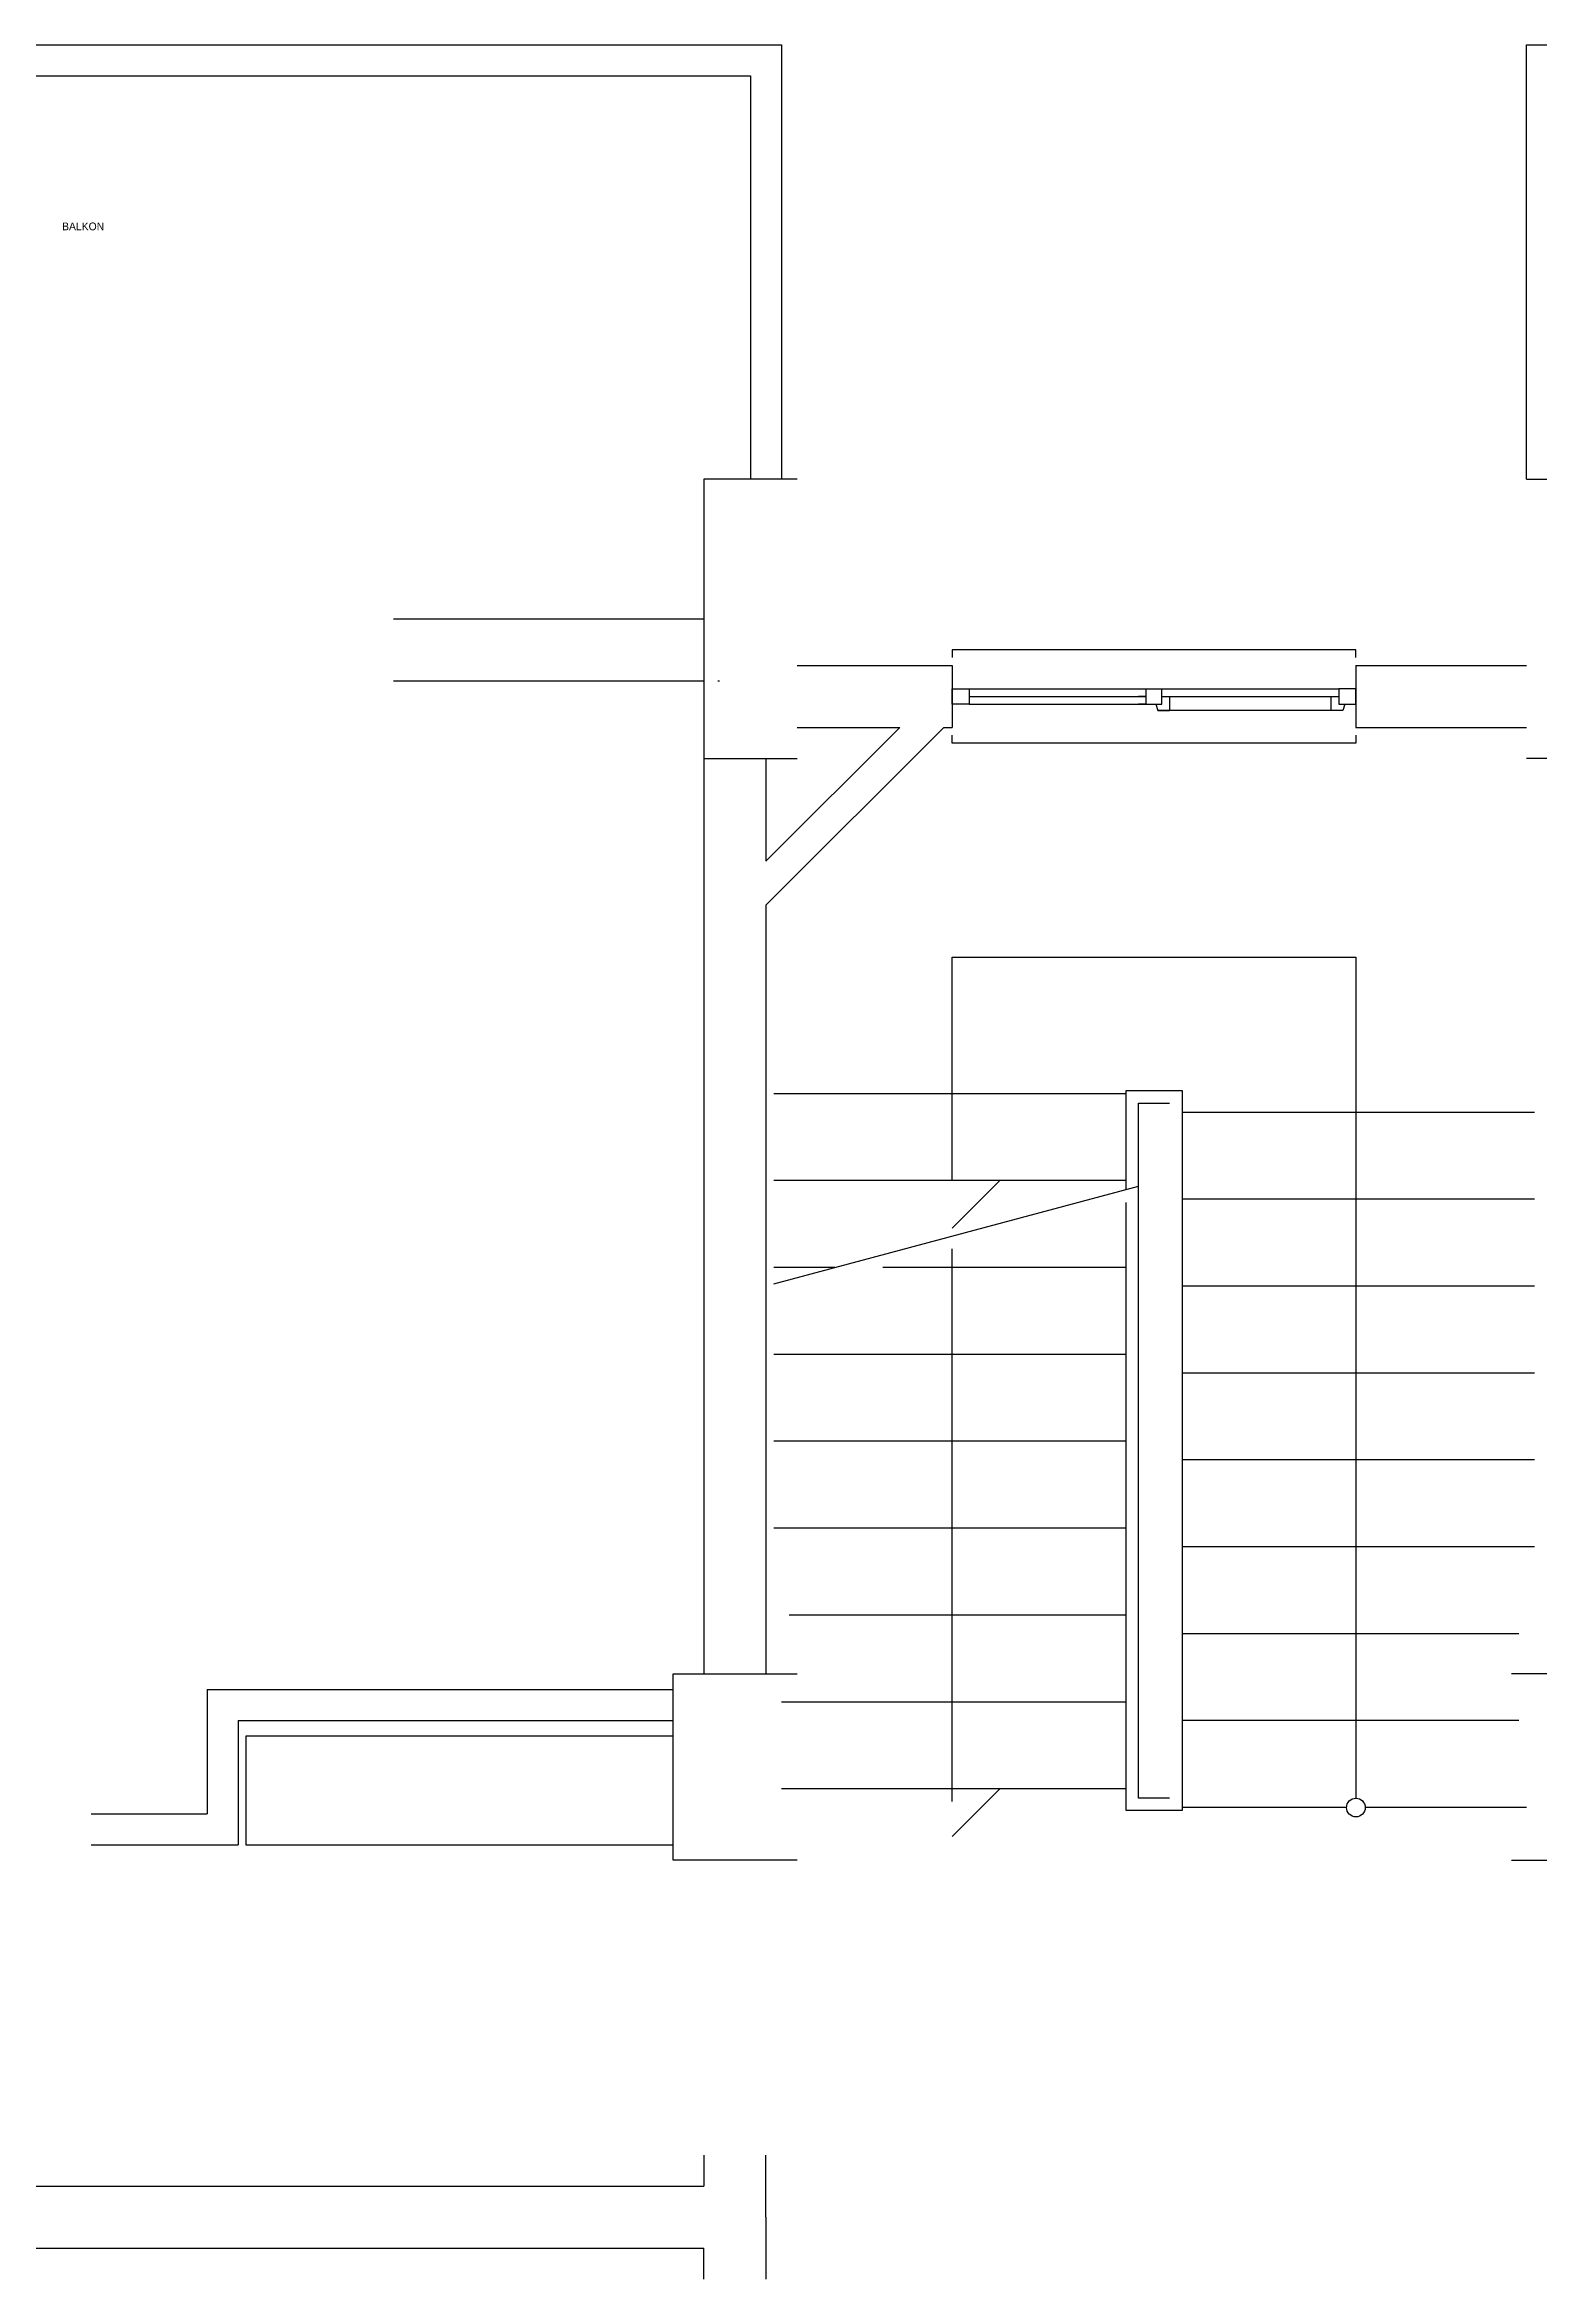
# Model space of a CAD drawing. Header units: metres. Extents: x 26 to 3156, y 26 to 1426.
# Drawn here: x 1233 to 1714, y 706 to 1426 of the extents above; entities that cross this region are included whole.
import ezdxf

# ---------------------------------------------------------------- set-up
doc = ezdxf.new("R2010")
doc.units = ezdxf.units.M

msp = doc.modelspace()

# ---------------------------------------------------------------- linework, layer by layer
for p, q in [((1345.685721, 1241.040648), (1445.685721, 1241.040648)), ((1475.685605, 1226.040648), (1525.685721, 1226.040648)), ((1525.685721, 1226.040648), (1525.685721, 1206.040648)), ((1655.685721, 1226.040648), (1710.685721, 1226.040648)), ((1655.685721, 1226.040648), (1655.685721, 1206.040648)), ((1345.685721, 1221.040648), (1445.685721, 1221.040648)), ((1450.15814, 1221.040648), (1450.685721, 1221.040648)), ((1588.185721, 1218.540648), (1593.185721, 1218.540648)), ((1588.185721, 1213.540648), (1588.185721, 1218.540648)), ((1593.185721, 1213.540648), (1593.185721, 1218.540648)), ((1588.185721, 1216.040648), (1585.685721, 1216.040648)), ((1588.185721, 1213.540648), (1585.685721, 1213.540648)), ((1588.185721, 1213.540648), (1593.185721, 1213.540648)), ((1591.211839, 1213.540648), (1591.882243, 1211.540648)), ((1591.882243, 1211.540648), (1595.685721, 1211.540648)), ((1593.185721, 1216.040648), (1595.685721, 1216.040648)), ((1595.685721, 1216.040648), (1595.685721, 1211.540648)), ((1465.685721, 1162.922825), (1508.803545, 1206.040648)), ((1465.685721, 1148.780689), (1522.94568, 1206.040648)), ((1475.685605, 1206.040648), (1508.803545, 1206.040648)), ((1522.94568, 1206.040648), (1525.685721, 1206.040648)), ((1655.685721, 1206.040648), (1710.685721, 1206.040648)), ((1445.685721, 1196.040648), (1445.685721, 901.140743)), ((1465.685721, 1196.040648), (1465.685721, 1162.922825)), ((1465.685721, 1148.780689), (1465.685721, 901.140743)), ((1581.685721, 1088.040648), (1468.185721, 1088.040648)), ((1713.185721, 1082.040648), (1599.685721, 1082.040648)), ((1581.685721, 1060.040648), (1468.185721, 1060.040648)), ((1468.185721, 1026.752397), (1585.685721, 1058.236427)), ((1713.185721, 1054.040648), (1599.685721, 1054.040648)), ((1487.921745, 1032.040648), (1468.185721, 1032.040648)), ((1581.685721, 1032.040648), (1503.376558, 1032.040648)), ((1713.185721, 1026.040648), (1599.685721, 1026.040648)), ((1581.685721, 1004.040648), (1468.185721, 1004.040648)), ((1713.185721, 998.040648), (1599.685721, 998.040648)), ((1581.685721, 976.040648), (1468.185721, 976.040648)), ((1713.185721, 970.040648), (1599.685721, 970.040648)), ((1581.685721, 948.040648), (1468.185721, 948.040648)), ((1713.185721, 942.040648), (1599.685721, 942.040648)), ((1581.685721, 920.040648), (1473.185721, 920.040648)), ((1708.185721, 914.040648), (1599.685721, 914.040648)), ((1285.685721, 896.040648), (1285.685721, 856.040648)), ((1285.685721, 896.040648), (1435.78566, 896.040648)), ((1295.685721, 886.040648), (1295.685721, 846.040648)), ((1295.685721, 886.040648), (1435.78566, 886.040648)), ((1581.685721, 892.040648), (1470.685721, 892.040648)), ((1708.185721, 886.040648), (1599.685721, 886.040648)), ((1435.78566, 881.040648), (1298.185721, 881.040648)), ((1298.185721, 881.040648), (1298.185721, 846.040648)), ((1581.685721, 864.040648), (1470.685721, 864.040648)), ((1652.685721, 858.040648), (1599.685721, 858.040648)), ((1710.685721, 858.040648), (1658.685721, 858.040648)), ((1248.357131, 856.040648), (1285.685721, 856.040648)), ((1248.357131, 846.040648), (1295.685721, 846.040648)), ((1298.185721, 846.040648), (1435.78566, 846.040648)), ((1445.685721, 746.040648), (1445.685721, 736.040648)), ((1465.685721, 726.040648), (1465.685721, 746.040648)), ((1115.685721, 736.040648), (1445.685721, 736.040648)), ((1465.685721, 726.040648), (1465.685721, 706.040648)), ((1115.685721, 716.040648), (1445.685721, 716.040648)), ((1445.685721, 706.040648), (1445.685721, 716.040648))]:
    msp.add_line(p, q)
for points in [[(1105.685721, 1286.040648), (1105.685721, 1426.040648), (1470.685721, 1426.040648), (1470.685721, 1286.040648)], [(1710.685721, 1286.040648), (1710.685721, 1426.040648), (2075.685721, 1426.040648), (2075.685721, 1286.040648)], [(1115.685721, 1286.040648), (1115.685721, 1416.040648), (1460.685721, 1416.040648), (1460.685721, 1286.040648)], [(1475.685605, 1286.040648), (1445.685721, 1286.040648), (1445.685721, 1196.040648), (1475.685605, 1196.040648)], [(1475.685605, 1286.040648), (1445.685721, 1286.040648), (1445.685721, 1196.040648), (1475.685605, 1196.040648)], [(1710.685721, 1286.040648), (1735.685721, 1286.040648), (1735.685721, 1196.040648), (1710.685721, 1196.040648)], [(1710.685721, 1286.040648), (1735.685721, 1286.040648), (1735.685721, 1196.040648), (1710.685721, 1196.040648)], [(1655.685721, 1228.540648), (1655.685721, 1231.040648), (1525.685721, 1231.040648), (1525.685721, 1228.540648)], [(1525.685721, 1213.540648), (1525.685721, 1218.540648), (1531.185721, 1218.540648), (1531.185721, 1213.540648), (1525.685721, 1213.540648)], [(1531.185721, 1218.540648), (1650.185721, 1218.540648)], [(1655.685721, 1213.540648), (1655.685721, 1218.540648), (1650.185721, 1218.540648), (1650.185721, 1213.540648), (1655.685721, 1213.540648)], [(1531.185721, 1216.040648), (1588.185721, 1216.040648)], [(1531.185721, 1213.540648), (1588.185721, 1213.540648)], [(1647.685721, 1211.540648), (1591.882243, 1211.540648)], [(1593.185721, 1216.040648), (1647.685721, 1216.040648)], [(1652.159603, 1213.540648), (1651.489199, 1211.540648), (1647.685721, 1211.540648), (1647.685721, 1216.040648), (1650.185721, 1216.040648)], [(1655.685721, 1203.540648), (1655.685721, 1201.040648), (1525.685721, 1201.040648), (1525.685721, 1203.540648)], [(1525.685721, 1060.040648), (1525.685721, 1132.040648), (1655.685721, 1132.040648), (1655.685721, 861.040648)], [(1581.685721, 1057.040648), (1581.685721, 1089.040648), (1599.685721, 1089.040648), (1599.685721, 857.040648), (1581.685721, 857.040648), (1581.685721, 1053.023525)], [(1595.685721, 861.040648), (1585.685721, 861.040648), (1585.685721, 1085.040648), (1595.685721, 1085.040648)], [(1595.685721, 861.040648), (1585.685721, 861.040648), (1585.685721, 1085.040648), (1595.685721, 1085.040648)], [(1525.685721, 1044.740648), (1540.985721, 1060.040648), (1510.385721, 1060.040648)], [(1525.685721, 860.040648), (1525.685721, 1038.01837)], [(1475.785741, 841.140771), (1435.78566, 841.140771), (1435.78566, 901.140743), (1475.785741, 901.140743)], [(1475.785741, 841.140771), (1435.78566, 841.140771), (1435.78566, 901.140743), (1475.785741, 901.140743)], [(1705.78576, 841.140771), (1745.785841, 841.140771), (1745.785841, 901.140743), (1705.78576, 901.140743)], [(1705.78576, 841.140771), (1745.785841, 841.140771), (1745.785841, 901.140743), (1705.78576, 901.140743)], [(1525.685721, 848.740648), (1540.985721, 864.040648), (1510.385721, 864.040648)]]:
    msp.add_lwpolyline(points)
msp.add_circle((1655.685721, 858.040648), 3)

# ---------------------------------------------------------------- texts
msp.add_text('BALKON', height=2.5).set_placement((1238.989421, 1366.244956))

doc.saveas('drawing.dxf')
